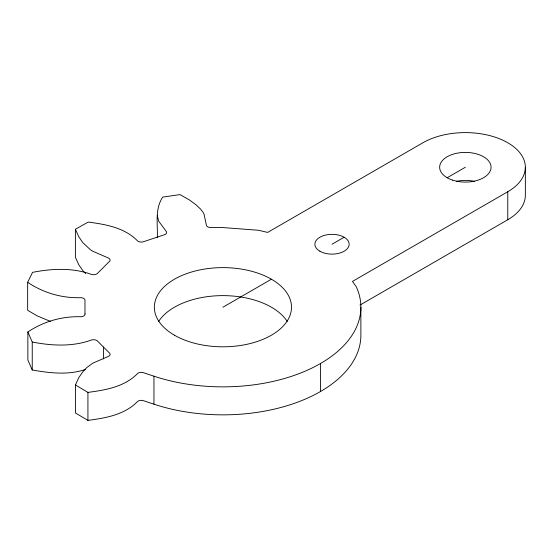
<?xml version="1.0" encoding="UTF-8"?>
<svg xmlns="http://www.w3.org/2000/svg" width="553" height="553" viewBox="0 0 553 553"><rect width="100%" height="100%" fill="white"/><g stroke="black" fill="none" stroke-linecap="round" stroke-linejoin="round"><path stroke-width="0.83" d="M157.322 237.749C157.888 224.159 154.674 209.255 162.658 197.117L180.029 194.594L189.416 199.965L196.115 204.866L200.483 209.013L202.965 212.172L204.05 214.156L206.4 225.292A4.486 2.592 0 0 0 211.37 227.566L222.928 227.566L258.631 230.276L267.617 232.426L422.927 142.757A59.994 34.639 0 0 1 507.778 142.757A59.994 34.639 0 0 1 507.778 191.746L507.778 219.735L359.927 305.097M360.881 307.212L360.881 335.208A137.953 79.646 0 0 1 153.955 404.181L143.946 400.842A4.486 2.592 0 0 0 137.669 401.374C124.667 414.881 105.616 418.033 87.927 420.391L75.45 412.967L75.45 384.971L78.816 377.595L82.819 371.796L86.856 367.531L92.786 363.176L108.319 356.436A4.486 2.592 0 0 0 109.238 352.814L97.681 341.256A4.486 2.592 0 0 0 91.784 339.908C72.616 346.938 51.927 345.874 32.24 342.01L27.864 331.98C43.535 321.459 62.15 316.095 81.042 316.758A4.486 2.592 0 0 0 84.975 313.883M50.447 321.404L37.169 315.86L27.65 310.295L27.65 282.3L32.551 272.353C52.141 268.53 72.713 267.528 91.784 274.516A4.486 2.592 0 0 0 97.681 273.168L109.238 261.61A4.486 2.592 0 0 0 108.319 257.988L92.786 251.249L90.353 249.707L82.819 242.629L78.816 236.829L75.388 229.267L88.245 222.064C105.837 224.421 124.75 227.622 137.669 241.039A4.486 2.592 0 0 0 143.946 241.571L163.964 234.901A4.486 2.592 0 0 0 166.301 231.493L158.69 221.172L157.322 215.691M222.928 307.212L271.412 279.217M332.021 244.232L344.139 237.23M447.17 177.748L465.356 167.248M507.778 191.746L352.461 281.415L356.18 286.599A137.953 79.646 0 0 1 306.908 370.399A137.953 79.646 0 0 1 153.955 376.185L143.946 372.853A4.486 2.592 0 0 0 137.669 373.386C124.667 386.886 105.616 390.045 87.927 392.395L75.45 384.971M85.28 369.494C68.13 375.321 49.687 373.033 32.24 370.005L27.864 359.975L27.864 331.98M27.65 282.3C43.362 292.903 62.06 298.337 81.042 297.666A4.486 2.592 0 0 1 84.975 300.542L84.975 314M85.701 273.666L82.819 270.624L78.816 264.825L75.388 257.263L75.388 229.267M525.35 167.248L525.35 195.244A59.994 34.639 0 0 1 507.778 219.735M320.477 363.528L320.477 391.524M153.955 376.185L153.955 404.181M103.459 347.035L103.459 358.911M87.927 392.395L87.927 420.391M32.24 342.01L32.24 370.005M456.301 181.349A25.715 14.848 0 0 1 474.405 181.349M158.642 321.438A68.565 39.588 0 0 1 222.928 295.62A68.565 39.588 0 0 1 287.221 321.438M174.444 335.208A68.565 39.588 0 0 0 289.164 317.457A68.565 39.588 0 0 0 205.184 268.972A68.565 39.588 0 0 0 174.444 335.208M319.897 251.228A17.143 9.899 0 0 0 348.577 246.79A17.143 9.899 0 0 0 327.583 234.672A17.143 9.899 0 0 0 319.897 251.228M452.499 180.105A25.715 14.848 0 0 0 491.064 167.248A25.715 14.848 0 0 0 452.499 154.391A25.715 14.848 0 0 0 452.499 180.105"/></g></svg>
